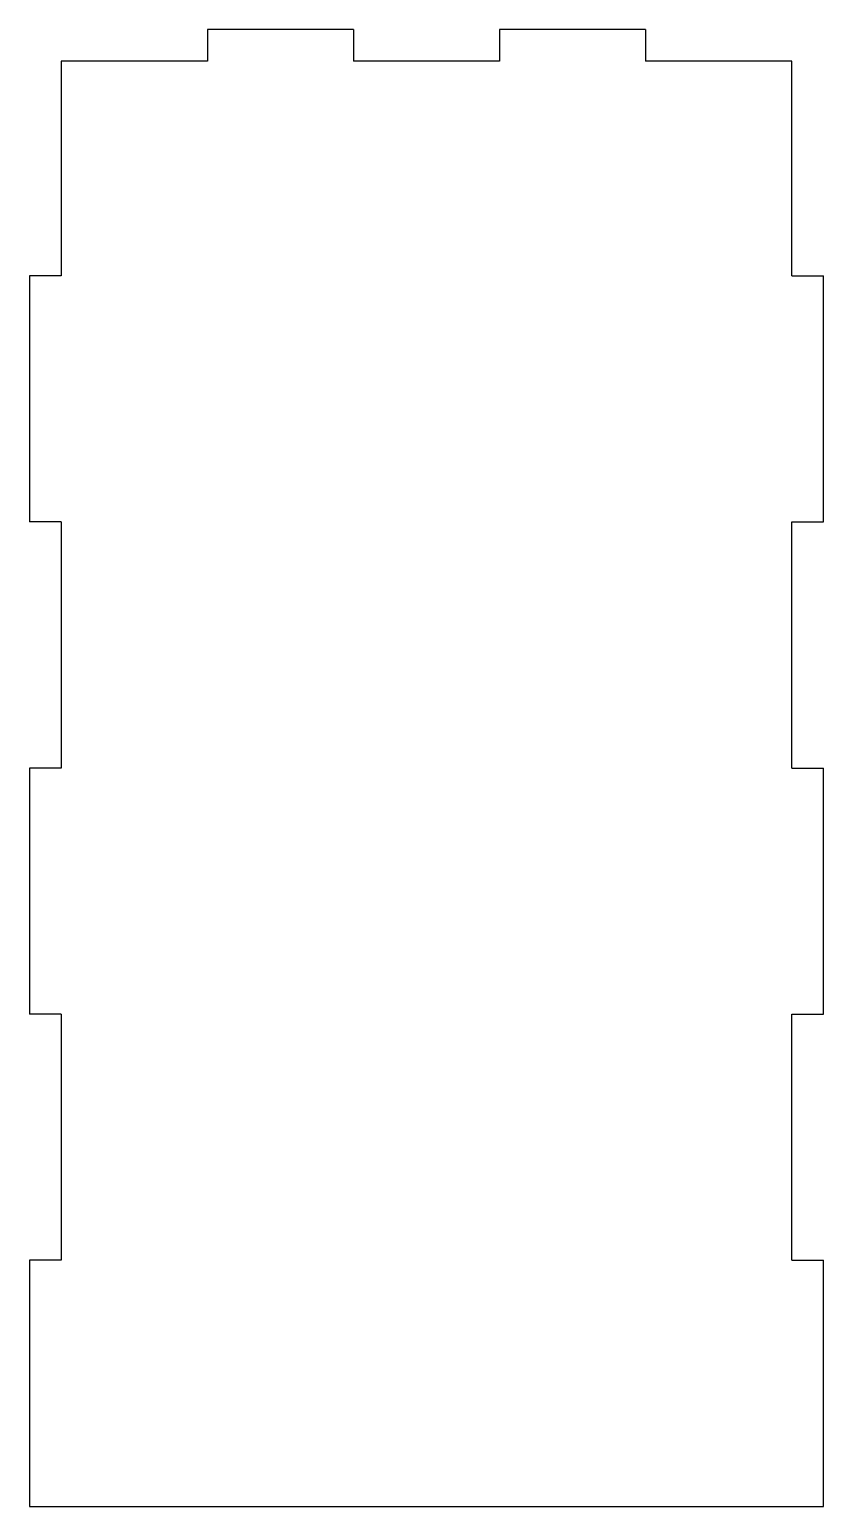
# Model space of a CAD drawing. Header units: metres. Extents: x 0 to 100, y 0 to 186.
import ezdxf

# ---------------------------------------------------------------- set-up
doc = ezdxf.new("R2010")
doc.units = ezdxf.units.M

msp = doc.modelspace()

# ---------------------------------------------------------------- linework, layer by layer
at = {"layer": 'GROUP0'}
for p, q in [((77.6, 186), (59.2, 186)), ((77.6, 186), (77.6, 182)), ((40.8, 186), (22.4, 186)), ((22.4, 186), (22.4, 182)), ((40.8, 186), (40.8, 182)), ((59.2, 186), (59.2, 182)), ((22.4, 182), (4, 182)), ((4, 182), (4, 155)), ((59.2, 182), (40.8, 182)), ((96, 182), (77.6, 182)), ((96, 155), (96, 182)), ((4, 155), (0, 155)), ((0, 155), (0, 124)), ((96, 155), (100, 155)), ((100, 124), (100, 155)), ((4, 124), (0, 124)), ((4, 124), (4, 93)), ((96, 93), (96, 124)), ((96, 124), (100, 124)), ((4, 93), (0, 93)), ((0, 93), (0, 62)), ((96, 93), (100, 93)), ((100, 62), (100, 93)), ((4, 62), (0, 62)), ((4, 62), (4, 31)), ((96, 31), (96, 62)), ((96, 62), (100, 62)), ((4, 31), (0, 31)), ((0, 31), (0, 0)), ((96, 31), (100, 31)), ((100, 0), (100, 31)), ((0, 0), (100, 0))]:
    msp.add_line(p, q, dxfattribs=at)

doc.saveas('drawing.dxf')
